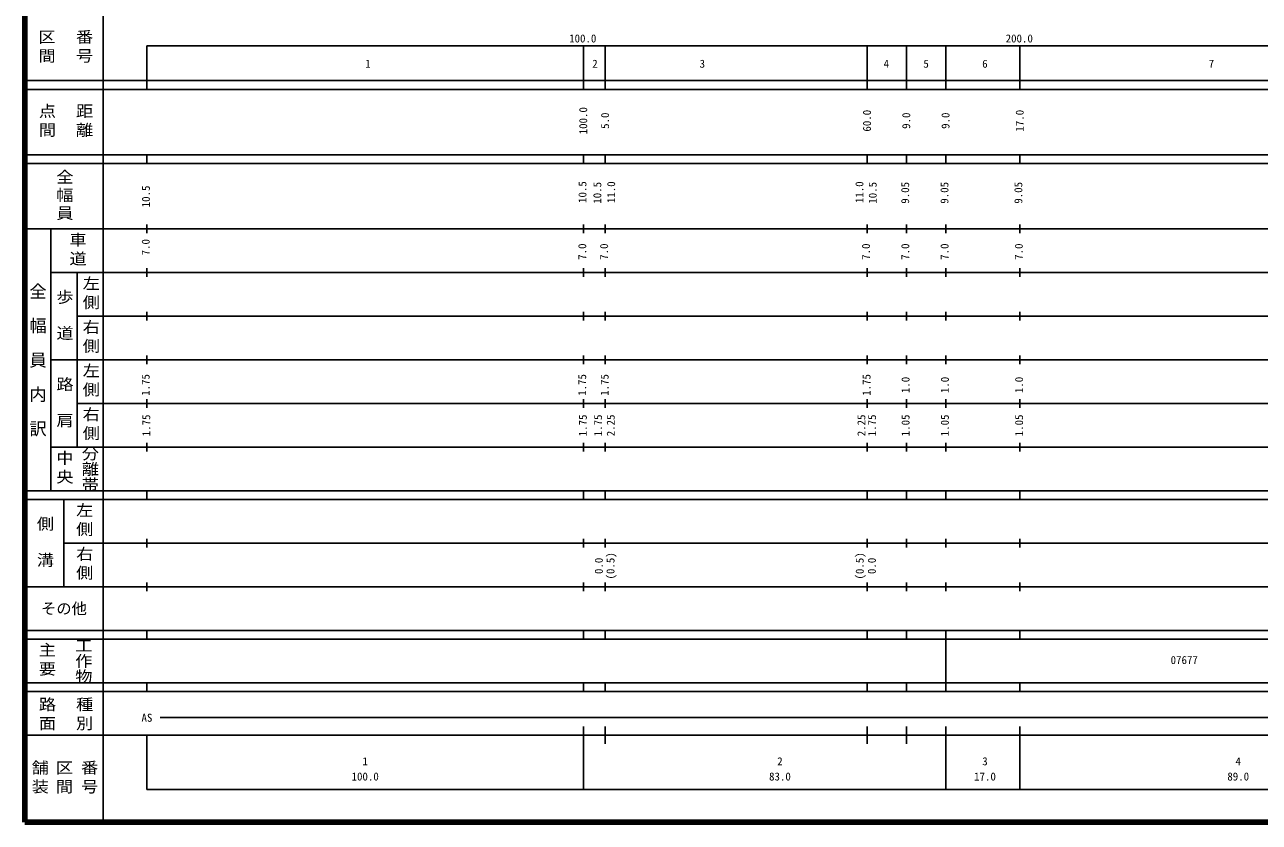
# Model space of a CAD drawing. Units: millimetres on the paper, enlarged 1000 times. Extents: x 40000 to 680000, y 20000 to 380000.
# Drawn here: x 40000 to 322833, y 20000 to 202820 of the extents above; entities that cross this region are included whole.
import ezdxf
from ezdxf.enums import TextEntityAlignment as Align

# ---------------------------------------------------------------- set-up
doc = ezdxf.new("R2010")
doc.units = ezdxf.units.MM
doc.header["$LTSCALE"] = 1000
doc.layers.add('M-TTL', color=2, linetype='Continuous', lineweight=140)
doc.layers.add('M-TTL-BAND', color=7, linetype='Continuous', lineweight=25)
doc.styles.add('@ＭＳ ゴシック', font='')
doc.styles.add('ＭＳ ゴシック', font='')
doc.styles.get('@ＭＳ ゴシック').set_extended_font_data('@MS Gothic')
doc.styles.get('ＭＳ ゴシック').set_extended_font_data('MS Gothic')

msp = doc.modelspace()

# ---------------------------------------------------------------- linework, layer by layer
at = {"layer": 'M-TTL'}
for p, q in [((40000, 380000), (40000, 20000)), ((40000, 20000), (680000, 20000))]:
    msp.add_line(p, q, dxfattribs=at)
at = {"layer": 'M-TTL-BAND'}
for p, q in [((58000, 370000), (58000, 20000)), ((68000, 198000), (579000, 198000)), ((68000, 198000), (68000, 188000)), ((168000, 188000), (168000, 198000)), ((173000, 188000), (173000, 198000)), ((233000, 188000), (233000, 198000)), ((242000, 188000), (242000, 198000)), ((251000, 188000), (251000, 198000)), ((268000, 188000), (268000, 198000)), ((40000, 190000), (579000, 190000)), ((40000, 188000), (579000, 188000)), ((40000, 173000), (579000, 173000)), ((68000, 171000), (68000, 173000)), ((168000, 171000), (168000, 173000)), ((173000, 171000), (173000, 173000)), ((233000, 171000), (233000, 173000)), ((242000, 171000), (242000, 173000)), ((251000, 171000), (251000, 173000)), ((268000, 171000), (268000, 173000)), ((40000, 171000), (579000, 171000)), ((40000, 156000), (579000, 156000)), ((46000, 96000), (46000, 156000)), ((68000, 155000), (68000, 157000)), ((168000, 155000), (168000, 157000)), ((173000, 155000), (173000, 157000)), ((233000, 155000), (233000, 157000)), ((242000, 155000), (242000, 157000)), ((251000, 155000), (251000, 157000)), ((268000, 155000), (268000, 157000)), ((46000, 146000), (579000, 146000)), ((52000, 146000), (52000, 106000)), ((68000, 145000), (68000, 147000)), ((168000, 145000), (168000, 147000)), ((173000, 145000), (173000, 147000)), ((233000, 145000), (233000, 147000)), ((242000, 145000), (242000, 147000)), ((251000, 145000), (251000, 147000)), ((268000, 145000), (268000, 147000)), ((52000, 136000), (579000, 136000)), ((68000, 135000), (68000, 137000)), ((168000, 135000), (168000, 137000)), ((173000, 135000), (173000, 137000)), ((233000, 135000), (233000, 137000)), ((242000, 135000), (242000, 137000)), ((251000, 135000), (251000, 137000)), ((268000, 135000), (268000, 137000)), ((46000, 126000), (579000, 126000)), ((68000, 125000), (68000, 127000)), ((168000, 125000), (168000, 127000)), ((173000, 125000), (173000, 127000)), ((233000, 125000), (233000, 127000)), ((242000, 125000), (242000, 127000)), ((251000, 125000), (251000, 127000)), ((268000, 125000), (268000, 127000)), ((52000, 116000), (579000, 116000)), ((68000, 115000), (68000, 117000)), ((168000, 115000), (168000, 117000)), ((173000, 115000), (173000, 117000)), ((233000, 115000), (233000, 117000)), ((242000, 115000), (242000, 117000)), ((251000, 115000), (251000, 117000)), ((268000, 115000), (268000, 117000)), ((46000, 106000), (579000, 106000)), ((68000, 105000), (68000, 107000)), ((168000, 105000), (168000, 107000)), ((173000, 105000), (173000, 107000)), ((233000, 105000), (233000, 107000)), ((242000, 105000), (242000, 107000)), ((251000, 105000), (251000, 107000)), ((268000, 105000), (268000, 107000)), ((40000, 96000), (579000, 96000)), ((40000, 94000), (579000, 94000)), ((49000, 94000), (49000, 74000)), ((68000, 94000), (68000, 96000)), ((168000, 94000), (168000, 96000)), ((173000, 94000), (173000, 96000)), ((233000, 94000), (233000, 96000)), ((242000, 94000), (242000, 96000)), ((251000, 94000), (251000, 96000)), ((268000, 94000), (268000, 96000)), ((68000, 83000), (68000, 85000)), ((168000, 83000), (168000, 85000)), ((173000, 83000), (173000, 85000)), ((233000, 83000), (233000, 85000)), ((242000, 83000), (242000, 85000)), ((251000, 83000), (251000, 85000)), ((268000, 83000), (268000, 85000)), ((49000, 84000), (579000, 84000)), ((40000, 74000), (579000, 74000)), ((68000, 73000), (68000, 75000)), ((168000, 73000), (168000, 75000)), ((173000, 73000), (173000, 75000)), ((233000, 73000), (233000, 75000)), ((242000, 73000), (242000, 75000)), ((251000, 73000), (251000, 75000)), ((268000, 73000), (268000, 75000)), ((40000, 64000), (579000, 64000)), ((68000, 62000), (68000, 64000)), ((168000, 62000), (168000, 64000)), ((173000, 62000), (173000, 64000)), ((233000, 62000), (233000, 64000)), ((242000, 62000), (242000, 64000)), ((251000, 52000), (251000, 64000)), ((268000, 62000), (268000, 64000)), ((40000, 62000), (579000, 62000)), ((40000, 52000), (579000, 52000)), ((68000, 50000), (68000, 52000)), ((168000, 50000), (168000, 52000)), ((173000, 50000), (173000, 52000)), ((233000, 50000), (233000, 52000)), ((242000, 50000), (242000, 52000)), ((251000, 50000), (251000, 52000)), ((268000, 50000), (268000, 52000)), ((40000, 50000), (579000, 50000)), ((71000, 44000), (565000, 44000)), ((40000, 40000), (579000, 40000)), ((68000, 40000), (68000, 27500)), ((168000, 27500), (168000, 42000)), ((173000, 42000), (173000, 38000)), ((233000, 42000), (233000, 38000)), ((242000, 42000), (242000, 38000)), ((251000, 27500), (251000, 42000)), ((268000, 27500), (268000, 42000)), ((68000, 27500), (568000, 27500))]:
    msp.add_line(p, q, dxfattribs=at)

# ---------------------------------------------------------------- texts
at = {"layer": 'M-TTL-BAND', "style": 'ＭＳ ゴシック'}
for s, p in [('100.0', (167844, 198195)), ('200.0', (267844, 198195)), ('1', (118616, 192405)), ('2', (170645, 192405)), ('3', (195234, 192405)), ('4', (237393, 192405)), ('5', (246505, 192405)), ('6', (259974, 192405)), ('7', (311858, 192405)), ('07677', (305636, 55733)), ('AS', (68000, 42500)), ('1', (118000, 32523)), ('2', (213017, 32523)), ('3', (259993, 32523)), ('4', (318000, 32523)), ('100.0', (118000, 29033)), ('83.0', (213017, 29033)), ('17.0', (259993, 29033)), ('89.0', (318000, 29033))]:
    msp.add_text(s, height=1833, dxfattribs=at).set_placement(p, align=Align.BOTTOM_CENTER)
for s, p in [('100.0', (169410, 180810)), ('5.0', (174410, 180810)), ('60.0', (234410, 180810)), ('9.0', (243410, 180810)), ('9.0', (252410, 180810)), ('17.0', (269410, 180810)), ('10.5', (69225, 163454)), ('10.5', (169235, 164454)), ('10.5', (172637, 164280)), ('11.0', (175816, 164414)), ('11.0', (232684, 164414)), ('10.5', (235726, 164280)), ('9.05', (243162, 164280)), ('9.05', (252162, 164280)), ('9.05', (269094, 164280)), ('7.0', (69180, 151811)), ('7.0', (169190, 150800)), ('7.0', (174190, 150800)), ('7.0', (234190, 150800)), ('7.0', (243190, 150800)), ('7.0', (252190, 150800)), ('7.0', (269190, 150800)), ('1.75', (69166, 120244)), ('1.75', (169175, 120244)), ('1.75', (174321, 120244)), ('1.75', (234321, 120244)), ('1.0', (243256, 120244)), ('1.0', (252256, 120244)), ('1.0', (269256, 120244)), ('1.75', (69312, 110978)), ('1.75', (169321, 110978)), ('1.75', (172813, 110978)), ('2.25', (175716, 110978)), ('2.25', (233140, 110978)), ('1.75', (235577, 110978)), ('1.05', (243256, 110978)), ('1.05', (252256, 110978)), ('1.05', (269256, 110978)), ('0.0', (172979, 78776)), ('(0.5)', (175665, 78776)), ('(0.5)', (232744, 78770)), ('0.0', (235529, 78770))]:
    msp.add_text(s, height=1833, rotation=90, dxfattribs=at).set_placement(p, align=Align.BOTTOM_CENTER)
at = {"layer": 'M-TTL-BAND', "style": '@ＭＳ ゴシック'}
msp.add_text('全\u3000幅\u3000員\u3000内\u3000訳', height=2887, rotation=270, dxfattribs=at).set_placement((43000, 126000), align=Align.MIDDLE_CENTER)
at = {"layer": 'M-TTL-BAND', "style": '@ＭＳ ゴシック', "width": 0.9}
for s, p in [('分離帯', (55000, 101000)), ('工作物', (53500, 57000))]:
    msp.add_text(s, height=2887, rotation=270, dxfattribs=at).set_placement(p, align=Align.MIDDLE_CENTER)
at = {"layer": 'M-TTL-BAND', "style": 'ＭＳ ゴシック'}
msp.add_text('その他', height=2566, dxfattribs=at).set_placement((49000, 69000), align=Align.MIDDLE_CENTER)
at = {"layer": 'M-TTL-BAND', "char_height": 2887, "attachment_point": 5, "rotation": 270, "style": '@ＭＳ ゴシック'}
for s, insert in [('\\T1.22;\\W0.9;区間', (45000, 197500)), ('\\T1.22;\\W0.9;番号', (53500, 197500)), ('\\T1.22;\\W0.9;点間', (45000, 180500)), ('\\T1.22;\\W0.9;距離', (53500, 180500)), ('\\T1.17;\\W0.9;全幅員', (49000, 163500)), ('\\T1.22;\\W0.9;車道', (52000, 151000)), ('\\T1.22;\\W0.9;左側', (55000, 141000)), ('\\T1.17;\\W0.9;歩\u3000道', (49000, 136000)), ('\\T1.22;\\W0.9;右側', (55000, 131000)), ('\\T1.22;\\W0.9;左側', (55000, 121000)), ('\\T1.17;\\W0.9;路\u3000肩', (49000, 116000)), ('\\T1.22;\\W0.9;右側', (55000, 111000)), ('\\T1.22;\\W0.9;中央', (49000, 101000)), ('\\T1.22;\\W0.9;左側', (53500, 89000)), ('\\T1.17;\\W0.9;側\u3000溝', (44500, 84000)), ('\\T1.22;\\W0.9;右側', (53500, 79000)), ('\\T1.22;\\W0.9;主要', (45000, 57000)), ('\\T1.22;\\W0.9;路面', (45000, 44500)), ('\\T1.22;\\W0.9;種別', (53500, 44500)), ('\\T1.22;\\W0.9;舗装', (43333, 30000)), ('\\T1.22;\\W0.9;区間', (49000, 30000)), ('\\T1.22;\\W0.9;番号', (54667, 30000))]:
    msp.add_mtext(s, dxfattribs=dict(at, insert=insert))

doc.saveas('drawing.dxf')
